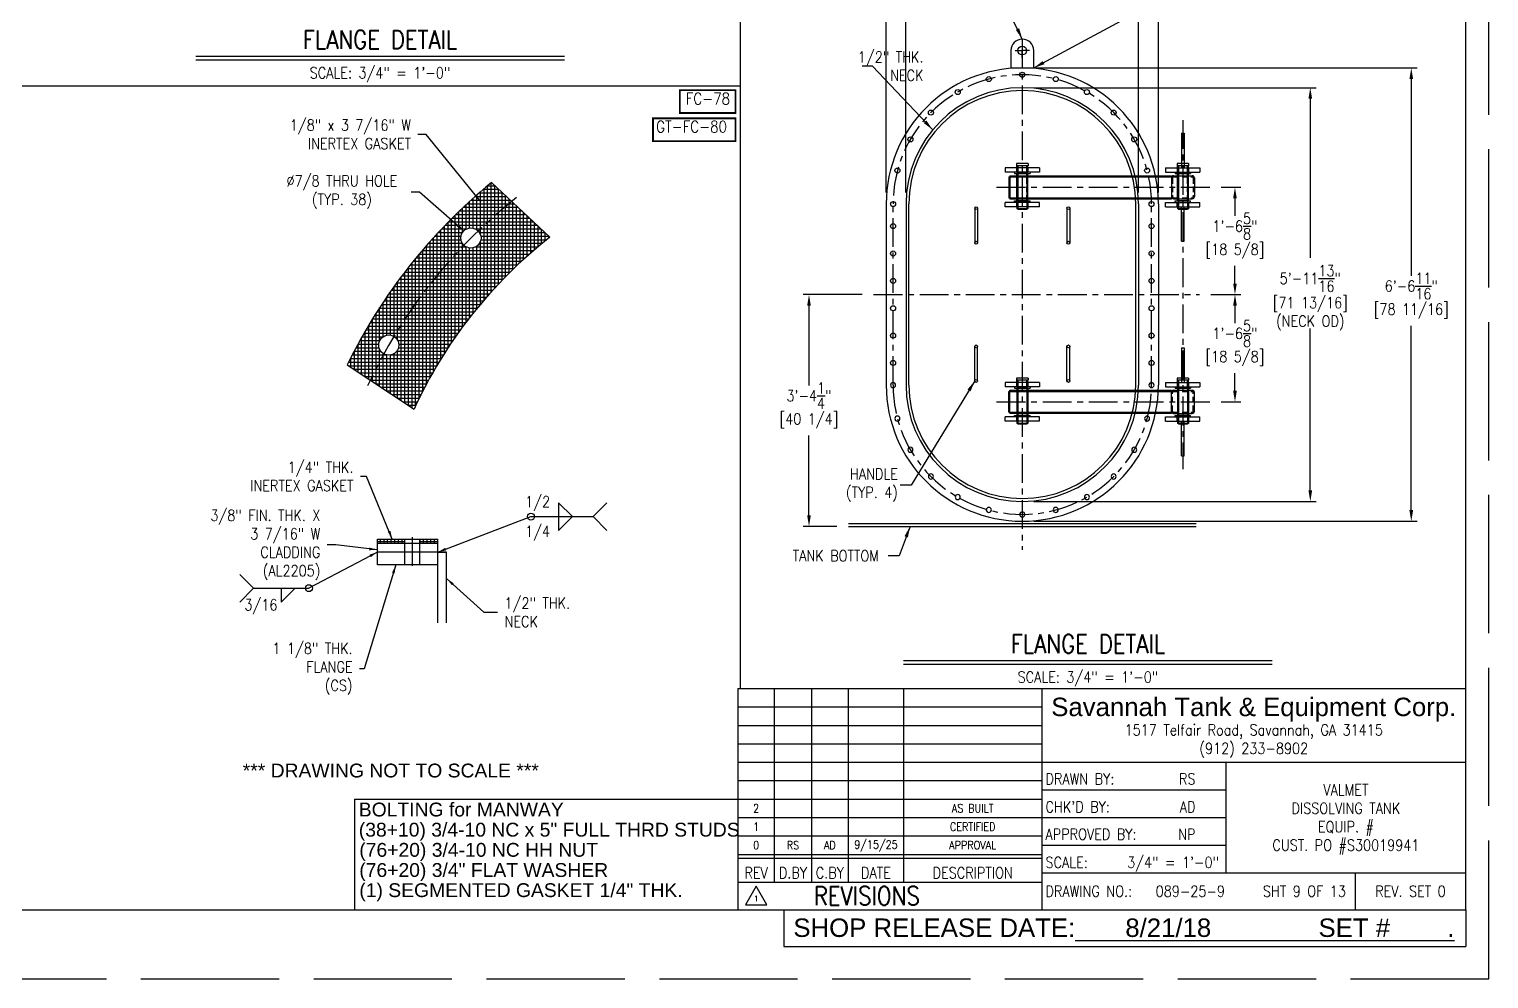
# Model space of a CAD drawing. Extents: x -219 to 647, y 12 to 426.
# Drawn here: x 118.6 to 372, y 12 to 176.8 of the extents above; entities that cross this region are included whole.
import ezdxf
from ezdxf.enums import TextEntityAlignment as Align

# ---------------------------------------------------------------- set-up
doc = ezdxf.new("R2010")
doc.units = 0
doc.header["$LTSCALE"] = 4
doc.header["$MEASUREMENT"] = 0
doc.header["$PDMODE"] = 33
doc.header["$PDSIZE"] = -0.5
for name, pattern in [('AM_ISO02W050', [7.5, 6, -1.5]), ('CENTER', [2, 1.25, -0.25, 0.25, -0.25]), ('HIDDEN', [0.375, 0.25, -0.125])]:
    doc.linetypes.add(name, pattern=pattern)
doc.layers.get('0').update_dxf_attribs({"linetype": 'CONTINUOUS'})
doc.layers.get('Defpoints').update_dxf_attribs({"linetype": 'CONTINUOUS'})
for name, color, linetype in [('11-2 PIPE', 7, 'CONTINUOUS'), ('ARM', 3, 'CONTINUOUS'), ('CENTER', 6, 'CENTER'), ('COVER', 3, 'CONTINUOUS'), ('DIM', 1, 'CONTINUOUS'), ('EQUIP', 7, 'CONTINUOUS'), ('EXTERNALS', 3, 'CONTINUOUS'), ('FLANGE', 2, 'CONTINUOUS'), ('FLG', 2, 'CONTINUOUS'), ('GASKET', 140, 'CONTINUOUS'), ('HANDLE', 2, 'CONTINUOUS'), ('NECK', 242, 'CONTINUOUS'), ('PIN', 6, 'CONTINUOUS'), ('PIVOT', 30, 'CONTINUOUS'), ('SHELL', 40, 'CONTINUOUS'), ('SHOP TAG', 11, 'CONTINUOUS'), ('TEXT', 4, 'CONTINUOUS'), ('WASHER', 7, 'CONTINUOUS')]:
    doc.layers.add(name, color=color, linetype=linetype)
doc.styles.add('ROMANS', font='ROMANS.shx', dxfattribs={"width": 0.85, "height": 1.92})
doc.styles.get("Standard").update_dxf_attribs({"font": 'sanss___.ttf'})
doc.dimstyles.get("Standard").update_dxf_attribs({"dimtxt": 0.18, "dimasz": 0.18, "dimexe": 0.18, "dimexo": 0.0625, "dimgap": 0.09, "dimtad": 0, "dimtih": 1, "dimtoh": 1, "dimdec": 4, "dimzin": 0, "dimdsep": 46, "dimtxsty": 'Standard', "dimcen": 0.09, "dimadec": 0, "dimazin": 0, "dimtfac": 1, "dimtdec": 4, "dimtofl": 0, "dimtmove": 0, "dimatfit": 3, "dimfxl": 1, "dimtolj": 1, "dimtzin": 0, "dimarcsym": 0})

# ---------------------------------------------------------------- blocks, each defined once
blk = doc.blocks.new('*D95')
at = {"layer": 'Defpoints', "color": 0, "transparency": 16777216}
for p in [(194.05, 141.87), (196.02, 140.14)]:
    blk.add_point(p, dxfattribs=at)
at = {"layer": 'DIM', "color": 0, "lineweight": -2, "transparency": 16777216}
for p, q in [((184.94, 148.59), (186.38, 148.59)), ((186.38, 148.59), (192.97, 142.82))]:
    blk.add_line(p, q, dxfattribs=at)
at = {"layer": 'DIM', "color": 0, "transparency": 16777216}
blk.add_solid([(193.12, 143), (192.81, 142.64), (194.05, 141.87)], dxfattribs=at)
at = {"layer": 'DIM', "color": 0, "transparency": 16777216, "insert": (172.9, 148.59), "char_height": 1.92, "attachment_point": 5, "style": 'ROMANS'}
blk.add_mtext('\\A1;%%C7/8 THRU HOLE\\P(TYP. 38)', dxfattribs=at)
blk = doc.blocks.new('A$C1E35746A')
at = {"layer": 'PIN'}
for p, q in [((0, 16), (4, 16)), ((0, 16), (0, 15.25)), ((0, 15.25), (4, 15.25)), ((0.44, 15.25), (0.44, 0)), ((3.56, 15.25), (3.56, 0)), ((4, 16), (4, 15.25)), ((0.44, 0), (3.56, 0))]:
    blk.add_line(p, q, dxfattribs=at)
blk = doc.blocks.new('*U156')
at = {"layer": 'COVER'}
blk.add_circle((0, 0), 0.438, dxfattribs=at)
blk = doc.blocks.new('*U157')
at = {"layer": 'COVER', "color": 0, "linetype": 'ByBlock', "lineweight": -2, "transparency": 16777216}
for p, rotation in [((-407.45, 370.67), 285.0000000000001), ((-401.64, 371.43), 270.0000000000001), ((-395.84, 370.67), 255.0000000000001), ((-412.86, 368.42), 300.0000000000001), ((-390.42, 368.42), 240.0000000000001), ((-417.51, 364.86), 314.9999999999999), ((-385.78, 364.86), 225.0000000000001), ((-421.07, 360.21), 329.9999999999999), ((-382.21, 360.21), 210.0000000000001), ((-423.32, 354.8), 344.9999999999999), ((-379.97, 354.8), 195.0000000000003), ((-379.21, 348.99), 180)]:
    blk.add_blockref('*U156', p, dxfattribs=dict(at, rotation=rotation))
blk.add_blockref('*U156', (-424.08, 348.99), dxfattribs=at)
blk = doc.blocks.new('*U158')
at = {"layer": 'COVER'}
blk.add_circle((0, 0), 0.438, dxfattribs=at)
blk = doc.blocks.new('*U159')
at = {"layer": 'COVER', "color": 0, "linetype": 'ByBlock', "lineweight": -2, "transparency": 16777216}
for p, rotation in [((-407.45, 370.67), 285.0000000000001), ((-401.64, 371.43), 270.0000000000001), ((-395.84, 370.67), 255.0000000000001), ((-412.86, 368.42), 300.0000000000001), ((-390.42, 368.42), 240.0000000000001), ((-417.51, 364.86), 314.9999999999999), ((-385.78, 364.86), 225.0000000000001), ((-421.07, 360.21), 329.9999999999999), ((-382.21, 360.21), 210.0000000000001), ((-423.32, 354.8), 344.9999999999999), ((-379.97, 354.8), 195.0000000000003), ((-379.21, 348.99), 180)]:
    blk.add_blockref('*U158', p, dxfattribs=dict(at, rotation=rotation))
blk.add_blockref('*U158', (-424.08, 348.99), dxfattribs=at)
blk = doc.blocks.new('*D160')
at = {"layer": 'Defpoints', "color": 0, "transparency": 16777216}
for p in [(314.64, 202.26), (267.39, 146.5), (314.64, 146.5)]:
    blk.add_point(p, dxfattribs=at)
at = {"layer": 'DIM', "color": 0, "lineweight": -2, "transparency": 16777216}
for p, q in [((267.39, 148.5), (267.39, 203.26)), ((314.64, 148.5), (314.64, 203.26)), ((269.31, 202.26), (285.38, 202.26)), ((312.72, 202.26), (297.06, 202.26))]:
    blk.add_line(p, q, dxfattribs=at)
at = {"layer": 'DIM', "color": 0, "transparency": 16777216}
for points in [[(269.31, 202.58), (269.31, 201.94), (267.39, 202.26)], [(312.72, 202.58), (312.72, 201.94), (314.64, 202.26)]]:
    blk.add_solid(points, dxfattribs=at)
at = {"layer": 'DIM', "color": 0, "transparency": 16777216, "char_height": 1.92, "attachment_point": 5, "style": 'ROMANS'}
for s, insert in [('\\A1;3\'-11{\\H1x;\\S1/4;}"', (291.22, 204.82)), ('\\A1;[47 1/4]', (291.22, 200.48))]:
    blk.add_mtext(s, dxfattribs=dict(at, insert=insert))
blk = doc.blocks.new('*D161')
at = {"layer": 'Defpoints', "color": 0, "transparency": 16777216}
for p in [(291.01, 170.13), (291.01, 91.44), (358.54, 91.44)]:
    blk.add_point(p, dxfattribs=at)
at = {"layer": 'DIM', "color": 0, "lineweight": -2, "transparency": 16777216}
for p, q in [((293.01, 170.13), (359.54, 170.13)), ((358.54, 168.21), (358.54, 134.04)), ((358.54, 93.36), (358.54, 125.36)), ((293.01, 91.44), (359.54, 91.44))]:
    blk.add_line(p, q, dxfattribs=at)
at = {"layer": 'DIM', "color": 0, "transparency": 16777216}
for points in [[(358.22, 168.21), (358.86, 168.21), (358.54, 170.13)], [(358.22, 93.36), (358.86, 93.36), (358.54, 91.44)]]:
    blk.add_solid(points, dxfattribs=at)
at = {"layer": 'DIM', "color": 0, "transparency": 16777216, "char_height": 1.92, "attachment_point": 5, "style": 'ROMANS'}
for s, insert in [('\\A1;6\'-6{\\H1x;\\S11/16;}"', (358.54, 132.26)), ('\\A1;[78 11/16]', (358.54, 127.92))]:
    blk.add_mtext(s, dxfattribs=dict(at, insert=insert))
blk = doc.blocks.new('*D162')
at = {"layer": 'Defpoints', "color": 0, "transparency": 16777216}
for p in [(323.56, 149.4), (327.93, 149.4), (321.77, 130.78)]:
    blk.add_point(p, dxfattribs=at)
at = {"layer": 'DIM', "color": 0, "lineweight": -2, "transparency": 16777216}
for p, q in [((325.56, 149.4), (328.93, 149.4)), ((327.93, 147.48), (327.93, 144.44)), ((327.93, 132.7), (327.93, 135.75)), ((323.77, 130.78), (328.93, 130.78))]:
    blk.add_line(p, q, dxfattribs=at)
at = {"layer": 'DIM', "color": 0, "transparency": 16777216}
for points in [[(327.61, 147.48), (328.25, 147.48), (327.93, 149.4)], [(327.61, 132.7), (328.25, 132.7), (327.93, 130.78)]]:
    blk.add_solid(points, dxfattribs=at)
at = {"layer": 'DIM', "color": 0, "transparency": 16777216, "char_height": 1.92, "attachment_point": 5, "style": 'ROMANS'}
for s, insert in [('\\A1;1\'-6{\\H1x;\\S5/8;}"', (327.93, 142.65)), ('\\A1;[18 5/8]', (327.93, 138.31))]:
    blk.add_mtext(s, dxfattribs=dict(at, insert=insert))
blk = doc.blocks.new('*D163')
at = {"layer": 'Defpoints', "color": 0, "transparency": 16777216}
for p in [(321.77, 130.78), (323.56, 112.16), (327.93, 112.16)]:
    blk.add_point(p, dxfattribs=at)
at = {"layer": 'DIM', "color": 0, "lineweight": -2, "transparency": 16777216}
for p, q in [((323.77, 130.78), (328.93, 130.78)), ((327.93, 128.86), (327.93, 125.81)), ((327.93, 114.08), (327.93, 117.13)), ((325.56, 112.16), (328.93, 112.16))]:
    blk.add_line(p, q, dxfattribs=at)
at = {"layer": 'DIM', "color": 0, "transparency": 16777216}
for points in [[(327.61, 128.86), (328.25, 128.86), (327.93, 130.78)], [(327.61, 114.08), (328.25, 114.08), (327.93, 112.16)]]:
    blk.add_solid(points, dxfattribs=at)
at = {"layer": 'DIM', "color": 0, "transparency": 16777216, "char_height": 1.92, "attachment_point": 5, "style": 'ROMANS'}
for s, insert in [('\\A1;1\'-6{\\H1x;\\S5/8;}"', (327.93, 124.03)), ('\\A1;[18 5/8]', (327.93, 119.69))]:
    blk.add_mtext(s, dxfattribs=dict(at, insert=insert))
blk = doc.blocks.new('*D166')
at = {"layer": 'Defpoints', "color": 0, "transparency": 16777216}
for p in [(311.2, 192.28), (270.82, 146.5), (311.2, 146.5)]:
    blk.add_point(p, dxfattribs=at)
at = {"layer": 'DIM', "color": 0, "lineweight": -2, "transparency": 16777216}
for p, q in [((270.82, 148.5), (270.82, 193.28)), ((311.2, 148.5), (311.2, 193.28)), ((272.74, 192.28), (284.01, 192.28)), ((309.28, 192.28), (297.63, 192.28))]:
    blk.add_line(p, q, dxfattribs=at)
at = {"layer": 'DIM', "color": 0, "transparency": 16777216}
for points in [[(272.74, 192.6), (272.74, 191.96), (270.82, 192.28)], [(309.28, 192.6), (309.28, 191.96), (311.2, 192.28)]]:
    blk.add_solid(points, dxfattribs=at)
at = {"layer": 'DIM', "color": 0, "transparency": 16777216, "char_height": 1.92, "attachment_point": 5, "style": 'ROMANS'}
for s, insert in [('\\A1;3\'-4{\\H1x;\\S3/8;}"', (290.82, 194.84)), ('\\A1;[40 3/8]\\P(NECK OD)', (290.82, 188.72))]:
    blk.add_mtext(s, dxfattribs=dict(at, insert=insert))
blk = doc.blocks.new('*D167')
at = {"layer": 'Defpoints', "color": 0, "transparency": 16777216}
for p in [(291.01, 166.69), (291.01, 94.88), (341.01, 94.88)]:
    blk.add_point(p, dxfattribs=at)
at = {"layer": 'DIM', "color": 0, "lineweight": -2, "transparency": 16777216}
for p, q in [((293.01, 166.69), (342.01, 166.69)), ((341.01, 164.77), (341.01, 137.14)), ((341.01, 96.8), (341.01, 124.89)), ((293.01, 94.88), (342.01, 94.88))]:
    blk.add_line(p, q, dxfattribs=at)
at = {"layer": 'DIM', "color": 0, "transparency": 16777216}
for points in [[(340.69, 164.77), (341.33, 164.77), (341.01, 166.69)], [(340.69, 96.8), (341.33, 96.8), (341.01, 94.88)]]:
    blk.add_solid(points, dxfattribs=at)
at = {"layer": 'DIM', "color": 0, "transparency": 16777216, "char_height": 1.92, "attachment_point": 5, "style": 'ROMANS'}
for s, insert in [('\\A1;5\'-11{\\H1x;\\S13/16;}"', (341.01, 133.57)), ('\\A1;[71 13/16]\\P(NECK OD)', (341.01, 127.45))]:
    blk.add_mtext(s, dxfattribs=dict(at, insert=insert))
blk = doc.blocks.new('*D168')
at = {"layer": 'Defpoints', "color": 0, "transparency": 16777216}
for p in [(253.98, 130.78), (265.2, 130.78), (260.84, 90.53)]:
    blk.add_point(p, dxfattribs=at)
at = {"layer": 'DIM', "color": 0, "lineweight": -2, "transparency": 16777216}
for p, q in [((263.2, 130.78), (252.98, 130.78)), ((253.98, 128.86), (253.98, 115)), ((253.98, 92.45), (253.98, 106.31)), ((258.84, 90.53), (252.98, 90.53))]:
    blk.add_line(p, q, dxfattribs=at)
at = {"layer": 'DIM', "color": 0, "transparency": 16777216}
for points in [[(253.66, 128.86), (254.3, 128.86), (253.98, 130.78)], [(253.66, 92.45), (254.3, 92.45), (253.98, 90.53)]]:
    blk.add_solid(points, dxfattribs=at)
at = {"layer": 'DIM', "color": 0, "transparency": 16777216, "char_height": 1.92, "attachment_point": 5, "style": 'ROMANS'}
for s, insert in [('\\A1;3\'-4{\\H1x;\\S1/4;}"', (253.98, 113.22)), ('\\A1;[40 1/4]', (253.98, 108.87))]:
    blk.add_mtext(s, dxfattribs=dict(at, insert=insert))

msp = doc.modelspace()

# ---------------------------------------------------------------- hatches: boundary and pattern name
at = {"layer": 'GASKET'}
h = msp.add_hatch(dxfattribs=at)
h.set_pattern_fill('ANSI37', color=256, scale=5, angle=45, style=0)
h.set_pattern_definition([(90, (52.56104, 21.55136), (-0.625, 0), []), (180, (52.56104, 21.55136), (-6e-17, -0.625), [])])
h.paths.add_polyline_path([(208.97935, 140.72088), (202.34467, 146.94309, 0.021558319), (196.54307, 141.826, -0.19624734), (197.043, 140.60132, -0.664474948), (194.06833, 139.35125, 0.055758114), (181.92042, 123.51979, -0.265202025), (182.77992, 122.0133, -0.573935455), (180.17051, 120.48886, 0.01427087), (177.82538, 115.93504), (185.40968, 110.91375, -0.119321855)])
h.paths.add_polyline_path([(194.06833, 139.35125, -0.201580115), (193.543, 140.60132, -0.671895044), (196.54307, 141.826, -0.021558319), (202.34467, 146.94309), (198.84848, 150.22193, 0.107957255), (173.82878, 118.58104), (177.82538, 115.93504, -0.01427087), (180.17051, 120.48886, -0.270700138), (179.27992, 122.0133, -0.580775212), (181.92042, 123.51979, -0.055758114)])
h = msp.add_hatch(dxfattribs=at)
h.set_pattern_fill('ANSI37', color=256, scale=5, angle=45, style=0)
h.set_pattern_definition([(90, (41.45014, 35.4063), (-0.625, 1e-16), []), (180, (41.45014, 35.4063), (-1e-16, -0.625), [])])
h.paths.add_polyline_path([(179.07296, 88.33517), (179.07296, 87.58517), (183.76046, 87.58517), (183.76046, 88.33517)])
h.paths.add_polyline_path([(186.38546, 88.33517), (186.38546, 87.58517), (189.57296, 87.58517), (189.57296, 88.33517)])

# ---------------------------------------------------------------- linework, layer by layer
for p, q in [((242.00581, 296), (242.00581, 62.4)), ((367.99419, 24), (367.99419, 296)), ((367.99419, 24), (367.99419, 296)), ((117.00581, 167.03135), (242.00581, 167.03135)), ((241.60581, 62.4), (367.99419, 62.4)), ((241.60581, 62.4), (241.60581, 24)), ((248.00581, 28.8), (248.00581, 62.4)), ((254.40581, 62.4), (254.40581, 28.8)), ((260.80581, 62.4), (260.80581, 28.8)), ((270.40581, 62.4), (270.40581, 28.8)), ((294.39419, 62.4), (294.39419, 24)), ((241.60581, 59.2), (294.39419, 59.2)), ((241.60581, 56), (294.39419, 56)), ((241.60581, 52.8), (294.39419, 52.8)), ((241.60581, 49.6), (367.99419, 49.6)), ((326.39419, 30.4), (326.39419, 49.6)), ((241.60581, 46.4), (294.39419, 46.4)), ((175.0888, 43.2), (175.0888, 24)), ((175.0888, 43.2), (294.39419, 43.2)), ((241.60581, 43.2), (294.39419, 43.2)), ((294.39419, 44.8), (326.39419, 44.8)), ((241.60581, 40), (326.39419, 40)), ((241.60581, 36.8), (294.39419, 36.8)), ((241.60581, 33.6), (294.39419, 33.6)), ((241.60581, 32.96), (294.39419, 32.96)), ((294.39419, 35.2), (326.39419, 35.2)), ((241.60581, 28.8), (294.39419, 28.8)), ((294.39419, 30.4), (367.99419, 30.4)), ((348.79419, 30.4), (348.79419, 24)), ((-7.99419, 24), (367.99419, 24)), ((-7.99419, 24), (367.99419, 24))]:
    msp.add_line(p, q)
at = {"layer": '11-2 PIPE'}
for p, q in [((291.96133, 153.15314), (290.06133, 153.15314)), ((290.06133, 152.02814), (290.06133, 153.15314)), ((291.96133, 152.02814), (291.96133, 153.15314)), ((319.83633, 153.15314), (317.93633, 153.15314)), ((317.93633, 152.02814), (317.93633, 153.15314)), ((319.83633, 152.02814), (319.83633, 153.15314)), ((290.06133, 147.02814), (290.06133, 151.77814)), ((291.96133, 151.77814), (290.06133, 151.77814)), ((291.96133, 147.02814), (291.96133, 151.77814)), ((317.93633, 147.02814), (317.93633, 151.77814)), ((319.83633, 151.77814), (317.93633, 151.77814)), ((319.83633, 147.02814), (319.83633, 151.77814)), ((291.96133, 147.02814), (290.06133, 147.02814)), ((319.83633, 147.02814), (317.93633, 147.02814)), ((290.06133, 146.77814), (290.06133, 145.65314)), ((291.96133, 145.65314), (290.06133, 145.65314)), ((291.96133, 146.77814), (291.96133, 145.65314)), ((317.93633, 146.77814), (317.93633, 145.65314)), ((319.83633, 145.65314), (317.93633, 145.65314)), ((319.83633, 146.77814), (319.83633, 145.65314)), ((290.06133, 114.78602), (290.06133, 115.91102)), ((291.96133, 115.91102), (290.06133, 115.91102)), ((291.96133, 114.53602), (290.06133, 114.53602)), ((290.06133, 114.53602), (290.06133, 109.78602)), ((291.96133, 114.78602), (291.96133, 115.91102)), ((291.96133, 114.53602), (291.96133, 109.78602)), ((317.93633, 114.78602), (317.93633, 115.91102)), ((319.83633, 115.91102), (317.93633, 115.91102)), ((319.83633, 114.53602), (317.93633, 114.53602)), ((317.93633, 114.53602), (317.93633, 109.78602)), ((319.83633, 114.78602), (319.83633, 115.91102)), ((319.83633, 114.53602), (319.83633, 109.78602)), ((291.96133, 109.78602), (290.06133, 109.78602)), ((290.06133, 109.53602), (290.06133, 108.41102)), ((291.96133, 109.53602), (291.96133, 108.41102)), ((319.83633, 109.78602), (317.93633, 109.78602)), ((317.93633, 109.53602), (317.93633, 108.41102)), ((319.83633, 109.53602), (319.83633, 108.41102)), ((291.96133, 108.41102), (290.06133, 108.41102)), ((319.83633, 108.41102), (317.93633, 108.41102))]:
    msp.add_line(p, q, dxfattribs=at)
at = {"layer": '11-2 PIPE', "linetype": 'HIDDEN'}
for p, q in [((290.20633, 152.02814), (290.20633, 153.15314)), ((291.81633, 152.02814), (291.81633, 153.15314)), ((318.08133, 152.02814), (318.08133, 153.15314)), ((319.69133, 152.02814), (319.69133, 153.15314)), ((290.20633, 147.02814), (290.20633, 151.77814)), ((291.81633, 147.02814), (291.81633, 151.77814)), ((318.08133, 147.02814), (318.08133, 151.77814)), ((319.69133, 147.02814), (319.69133, 151.77814)), ((290.20633, 146.77814), (290.20633, 145.65314)), ((291.81633, 146.77814), (291.81633, 145.65314)), ((318.08133, 146.77814), (318.08133, 145.65314)), ((319.69133, 146.77814), (319.69133, 145.65314)), ((290.20633, 114.78602), (290.20633, 115.91102)), ((290.20633, 114.53602), (290.20633, 109.78602)), ((291.81633, 114.78602), (291.81633, 115.91102)), ((291.81633, 114.53602), (291.81633, 109.78602)), ((318.08133, 114.78602), (318.08133, 115.91102)), ((318.08133, 114.53602), (318.08133, 109.78602)), ((319.69133, 114.78602), (319.69133, 115.91102)), ((319.69133, 114.53602), (319.69133, 109.78602)), ((290.20633, 109.53602), (290.20633, 108.41102)), ((291.81633, 109.53602), (291.81633, 108.41102)), ((318.08133, 109.53602), (318.08133, 108.41102)), ((319.69133, 109.53602), (319.69133, 108.41102))]:
    msp.add_line(p, q, dxfattribs=at)
at = {"layer": 'ARM'}
for p, q in [((288.64467, 151.21417), (316.88633, 151.21417)), ((288.64467, 151.21417), (288.64467, 147.59212)), ((288.84152, 151.40019), (316.88633, 151.40019)), ((288.84152, 151.40019), (288.84152, 147.40609)), ((316.88633, 151.40019), (316.88633, 147.40609)), ((316.88633, 151.02814), (316.88633, 147.77814)), ((317.26133, 151.40314), (320.51133, 151.40314)), ((320.88633, 151.02814), (320.88633, 147.77814)), ((288.64467, 147.59212), (316.88633, 147.59212)), ((288.84152, 147.40609), (316.88633, 147.40609)), ((317.26133, 147.40314), (320.51133, 147.40314)), ((288.84152, 110.16397), (288.84152, 114.15807)), ((288.84152, 114.15807), (316.88633, 114.15807)), ((316.88633, 110.16397), (316.88633, 114.15807)), ((317.26133, 114.16102), (320.51133, 114.16102)), ((288.64467, 110.34999), (288.64467, 113.97204)), ((288.64467, 113.97204), (316.88633, 113.97204)), ((316.88633, 110.53602), (316.88633, 113.78602)), ((320.88633, 110.53602), (320.88633, 113.78602)), ((288.64467, 110.34999), (316.88633, 110.34999)), ((288.84152, 110.16397), (316.88633, 110.16397)), ((317.26133, 110.16102), (320.51133, 110.16102))]:
    msp.add_line(p, q, dxfattribs=at)
at = {"layer": 'ARM', "linetype": 'HIDDEN'}
for p, q in [((317.07383, 151.02814), (317.07383, 147.77814)), ((317.26133, 151.21564), (320.51133, 151.21564)), ((320.69883, 151.02814), (320.69883, 147.77814)), ((317.26133, 147.59064), (320.51133, 147.59064)), ((317.07383, 110.53602), (317.07383, 113.78602)), ((317.26133, 113.97352), (320.51133, 113.97352)), ((320.69883, 110.53602), (320.69883, 113.78602)), ((317.26133, 110.34852), (320.51133, 110.34852))]:
    msp.add_line(p, q, dxfattribs=at)
at = {"layer": 'ARM'}
for centre, start, end in [((317.26133, 151.02814), 90, 180), ((320.51133, 151.02814), 0, 90), ((317.26133, 147.77814), 180, 270), ((320.51133, 147.77814), 270, 0), ((317.26133, 113.78602), 90, 180), ((320.51133, 113.78602), 0, 90), ((317.26133, 110.53602), 180, 270), ((320.51133, 110.53602), 270, 0)]:
    msp.add_arc(centre, 0.375, start, end, dxfattribs=at)
at = {"layer": 'ARM', "linetype": 'HIDDEN'}
for centre, start, end in [((317.26133, 151.02814), 90, 180), ((320.51133, 151.02814), 0, 90), ((317.26133, 147.77814), 180, 270), ((320.51133, 147.77814), 270, 0), ((317.26133, 113.78602), 90, 180), ((320.51133, 113.78602), 0, 90), ((317.26133, 110.53602), 180, 270), ((320.51133, 110.53602), 270, 0)]:
    msp.add_arc(centre, 0.1875, start, end, dxfattribs=at)
at = {"layer": 'CENTER'}
for p, q in [((291.01133, 175.08564), (291.01133, 86.47852)), ((289.78123, 173.12583), (291.01133, 173.12583)), ((291.01133, 174.35592), (291.01133, 173.12583)), ((292.24142, 173.12583), (291.01133, 173.12583)), ((291.01133, 171.89574), (291.01133, 173.12583)), ((318.88633, 161.07357), (318.88633, 100.49059)), ((286.55265, 149.40314), (323.55636, 149.40314)), ((268.57383, 115.06333), (268.57383, 146.93833)), ((313.44883, 115.06333), (313.44883, 146.93833)), ((265.19691, 130.78208), (321.77278, 130.78208)), ((286.55265, 112.16102), (323.55636, 112.16102)), ((185.07296, 88.66915), (185.07296, 83.38277))]:
    msp.add_line(p, q, dxfattribs=at)
for centre, radius, start, end in [((291.01133, 146.50083), 22.4375, 0, 180), ((258.75647, 77.13786), 89.75, 128.2361915, 155.0941915), ((291.01133, 115.06333), 22.4375, 180, 0)]:
    msp.add_arc(centre, radius, start, end, dxfattribs=at)
at = {"layer": 'COVER'}
for p, q in [((267.38633, 146.50083), (267.38633, 115.06333)), ((314.63633, 146.50083), (314.63633, 115.06333))]:
    msp.add_line(p, q, dxfattribs=at)
for centre, radius in [((195.293, 140.60132), 1.75), ((268.57383, 142.65708), 0.4375), ((313.44883, 142.65708), 0.4375), ((268.57383, 137.90708), 0.4375), ((313.44883, 137.90708), 0.4375), ((268.57383, 133.15708), 0.4375), ((313.44883, 133.15708), 0.4375), ((268.57383, 128.40708), 0.4375), ((313.44883, 128.40708), 0.4375), ((181.02992, 122.0133), 1.75), ((268.57383, 123.65708), 0.4375), ((313.44883, 123.65708), 0.4375), ((268.57383, 118.90708), 0.4375), ((313.44883, 118.90708), 0.4375)]:
    msp.add_circle(centre, radius, dxfattribs=at)
for centre, radius, start, end in [((291.01133, 146.50083), 23.625, 0, 180), ((258.75647, 77.13786), 94.5, 129.3419283, 153.9884546), ((258.75647, 77.13786), 80.75, 128.0562573, 155.2741256), ((291.01133, 115.06333), 23.625, 180, 0)]:
    msp.add_arc(centre, radius, start, end, dxfattribs=at)
at = {"layer": 'Defpoints', "linetype": 'AM_ISO02W050'}
for p, q in [((372, 12), (372, 300)), ((372, 12), (372, 300)), ((-12, 12), (372, 12)), ((-12, 12), (372, 12))]:
    msp.add_line(p, q, dxfattribs=at)
at = {"layer": 'Defpoints'}
for p, q in [((198.84848, 150.22193), (208.97935, 140.72088)), ((173.82878, 118.58104), (185.40968, 110.91375))]:
    msp.add_line(p, q, dxfattribs=at)
at = {"layer": 'DIM'}
for p, q in [((147.50581, 172.15135), (211.50581, 172.15135)), ((147.50581, 171.51135), (211.50581, 171.51135)), ((210.50398, 94.6306), (210.50398, 89.8306)), ((210.50398, 94.6306), (212.90398, 92.2306)), ((216.50524, 92.2306), (218.90524, 94.6306)), ((205.70398, 92.2306), (216.50524, 92.2306)), ((210.50398, 89.8306), (212.90398, 92.2306)), ((216.50524, 92.2306), (218.90524, 89.8306)), ((157.56419, 79.80922), (155.16419, 82.20922)), ((157.56419, 79.80922), (155.16419, 77.40922)), ((157.56419, 79.80922), (167.16419, 79.80922)), ((162.36419, 77.40922), (164.76419, 79.80922)), ((162.36419, 79.80922), (162.36419, 77.40922)), ((270.40581, 67.26356), (334.40581, 67.26356)), ((270.40581, 66.62356), (334.40581, 66.62356))]:
    msp.add_line(p, q, dxfattribs=at)
for centre in [(205.70398, 92.2306), (167.16419, 79.80922)]:
    msp.add_circle(centre, 0.6, dxfattribs=at)
at = {"layer": 'EQUIP'}
for p, q in [((179.07296, 86.08517), (179.07296, 87.58517)), ((189.57296, 87.58517), (179.07296, 87.58517)), ((189.57296, 86.08517), (189.57296, 87.58517))]:
    msp.add_line(p, q, dxfattribs=at)
at = {"layer": 'EXTERNALS'}
for p, q in [((289.01133, 173.12583), (289.01133, 170.12583)), ((293.01133, 170.12583), (293.01133, 173.12583)), ((289.01133, 170.12583), (293.01133, 170.12583)), ((318.63633, 158.77814), (318.63633, 152.77814)), ((318.63633, 158.77814), (319.13633, 158.77814)), ((319.13633, 158.77814), (319.13633, 152.77814)), ((318.63633, 140.02814), (318.63633, 146.02814)), ((319.13633, 140.02814), (319.13633, 146.02814)), ((318.63633, 140.02814), (319.13633, 140.02814)), ((318.63633, 121.53602), (318.63633, 115.53602)), ((318.63633, 121.53602), (319.13633, 121.53602)), ((319.13633, 121.53602), (319.13633, 115.53602)), ((318.63633, 102.78602), (318.63633, 108.78602)), ((319.13633, 102.78602), (319.13633, 108.78602)), ((318.63633, 102.78602), (319.13633, 102.78602))]:
    msp.add_line(p, q, dxfattribs=at)
msp.add_circle((291.01133, 173.12583), 0.75, dxfattribs=at)
msp.add_arc((291.01133, 173.12583), 2, 0, 180, dxfattribs=at)
at = {"layer": 'FLANGE'}
for p, q in [((183.76046, 88.33517), (183.76046, 83.83517)), ((186.38546, 88.33517), (186.38546, 83.83517))]:
    msp.add_line(p, q, dxfattribs=at)
at = {"layer": 'FLG'}
for p, q in [((189.57296, 86.08517), (179.07296, 86.08517)), ((179.07296, 83.83517), (179.07296, 86.08517)), ((189.57296, 83.83517), (179.07296, 83.83517)), ((189.57296, 83.83517), (189.57296, 86.08517))]:
    msp.add_line(p, q, dxfattribs=at)
at = {"layer": 'GASKET'}
for p, q in [((179.07296, 87.58517), (179.07296, 88.33517)), ((179.07296, 88.33517), (189.57296, 88.33517)), ((189.57296, 87.58517), (189.57296, 88.33517))]:
    msp.add_line(p, q, dxfattribs=at)
at = {"layer": 'HANDLE'}
for p, q in [((282.76133, 145.78208), (282.76133, 139.78208)), ((283.26133, 145.78208), (283.26133, 139.78208)), ((298.76133, 145.78208), (298.76133, 139.78208)), ((299.26133, 145.78208), (299.26133, 139.78208)), ((282.76133, 115.78208), (282.76133, 121.78208)), ((283.26133, 115.78208), (283.26133, 121.78208)), ((298.76133, 115.78208), (298.76133, 121.78208)), ((299.26133, 115.78208), (299.26133, 121.78208))]:
    msp.add_line(p, q, dxfattribs=at)
for centre in [(283.01133, 145.78208), (299.01133, 145.78208), (283.01133, 139.78208), (299.01133, 139.78208), (283.01133, 121.78208), (299.01133, 121.78208), (283.01133, 115.78208), (299.01133, 115.78208)]:
    msp.add_circle(centre, 0.25, dxfattribs=at)
at = {"layer": 'NECK'}
for p, q in [((270.82383, 146.50083), (270.82383, 115.06333)), ((271.32383, 115.06333), (271.32383, 146.50083)), ((310.69883, 115.06333), (310.69883, 146.50083)), ((311.19883, 146.50083), (311.19883, 115.06333)), ((189.57296, 73.77142), (189.57296, 86.08517)), ((191.07296, 86.08517), (189.57296, 86.08517)), ((189.57296, 86.08517), (191.07296, 86.08517)), ((191.07296, 73.77142), (191.07296, 86.08517))]:
    msp.add_line(p, q, dxfattribs=at)
for centre, radius, start, end in [((291.01133, 146.50083), 20.1875, 0, 180), ((291.01133, 146.50083), 19.6875, 0, 180), ((291.01133, 115.06333), 20.1875, 180, 0), ((291.01133, 115.06333), 19.6875, 180, 0)]:
    msp.add_arc(centre, radius, start, end, dxfattribs=at)
at = {"layer": 'PIVOT'}
for p, q in [((294.01133, 152.77814), (288.01133, 152.77814)), ((288.01133, 152.77814), (288.01133, 152.02814)), ((290.04258, 152.77814), (290.04258, 152.02814)), ((291.98008, 152.77814), (291.98008, 152.02814)), ((294.01133, 152.77814), (294.01133, 152.02814)), ((315.88633, 152.77814), (321.85508, 152.77814)), ((315.88633, 152.77814), (315.88633, 152.02814)), ((317.91758, 152.77814), (317.91758, 152.02814)), ((319.85508, 152.77814), (319.85508, 152.02814)), ((321.85508, 152.77814), (321.85508, 152.02814)), ((294.01133, 152.02814), (288.01133, 152.02814)), ((315.88633, 152.02814), (321.85508, 152.02814)), ((294.01133, 146.77814), (288.01133, 146.77814)), ((288.01133, 146.02814), (288.01133, 146.77814)), ((294.01133, 146.02814), (288.01133, 146.02814)), ((290.04258, 146.02814), (290.04258, 146.77814)), ((291.98008, 146.02814), (291.98008, 146.77814)), ((294.01133, 146.02814), (294.01133, 146.77814)), ((315.88633, 146.77814), (321.85508, 146.77814)), ((315.88633, 146.02814), (315.88633, 146.77814)), ((315.88633, 146.02814), (321.85508, 146.02814)), ((317.91758, 146.02814), (317.91758, 146.77814)), ((319.85508, 146.02814), (319.85508, 146.77814)), ((321.85508, 146.02814), (321.85508, 146.77814)), ((288.01133, 115.53602), (288.01133, 114.78602)), ((294.01133, 115.53602), (288.01133, 115.53602)), ((294.01133, 114.78602), (288.01133, 114.78602)), ((290.04258, 115.53602), (290.04258, 114.78602)), ((291.98008, 115.53602), (291.98008, 114.78602)), ((294.01133, 115.53602), (294.01133, 114.78602)), ((315.88633, 115.53602), (315.88633, 114.78602)), ((315.88633, 115.53602), (321.85508, 115.53602)), ((315.88633, 114.78602), (321.85508, 114.78602)), ((317.91758, 115.53602), (317.91758, 114.78602)), ((319.85508, 115.53602), (319.85508, 114.78602)), ((321.85508, 115.53602), (321.85508, 114.78602)), ((288.01133, 108.78602), (288.01133, 109.53602)), ((294.01133, 109.53602), (288.01133, 109.53602)), ((290.04258, 108.78602), (290.04258, 109.53602)), ((291.98008, 108.78602), (291.98008, 109.53602)), ((294.01133, 108.78602), (294.01133, 109.53602)), ((315.88633, 108.78602), (315.88633, 109.53602)), ((315.88633, 109.53602), (321.85508, 109.53602)), ((317.91758, 108.78602), (317.91758, 109.53602)), ((319.85508, 108.78602), (319.85508, 109.53602)), ((321.85508, 108.78602), (321.85508, 109.53602)), ((294.01133, 108.78602), (288.01133, 108.78602)), ((315.88633, 108.78602), (321.85508, 108.78602))]:
    msp.add_line(p, q, dxfattribs=at)
at = {"layer": 'SHELL'}
for p, q in [((260.83919, 90.53208), (321.18347, 90.53208)), ((260.84333, 91.03208), (321.17933, 91.03208))]:
    msp.add_line(p, q, dxfattribs=at)
at = {"layer": 'SHOP TAG'}
for p, q in [((249.59419, 24), (249.59419, 17.6)), ((367.99419, 24), (367.99419, 17.6)), ((249.59419, 17.6), (367.99419, 17.6))]:
    msp.add_line(p, q, dxfattribs=at)
at = {"layer": 'TEXT'}
for p, q in [((244.80581, 28.06716), (242.95829, 24.86716)), ((246.65333, 24.86716), (244.80581, 28.06716)), ((242.95829, 24.86716), (246.65333, 24.86716))]:
    msp.add_line(p, q, dxfattribs=at)
at = {"layer": 'TEXT', "const_width": 0.3192}
for points in [[(231.5545, 166.25425), (231.5545, 162.29526), (241.21617, 162.29526), (241.21617, 166.25425)], [(226.89555, 161.37887), (226.89555, 157.41987), (241.21617, 157.41987), (241.21617, 161.37887)]]:
    msp.add_lwpolyline(points, close=True, dxfattribs=at)
at = {"layer": 'WASHER'}
for p, q in [((289.66758, 152.02814), (289.66758, 151.77814)), ((289.66758, 151.77814), (292.35508, 151.77814)), ((292.35508, 152.02814), (292.35508, 151.77814)), ((317.54258, 152.02814), (317.54258, 151.77814)), ((317.54258, 151.77814), (320.23008, 151.77814)), ((320.23008, 152.02814), (320.23008, 151.77814)), ((289.66758, 147.02814), (292.35508, 147.02814)), ((289.66758, 146.77814), (289.66758, 147.02814)), ((292.35508, 146.77814), (292.35508, 147.02814)), ((317.54258, 147.02814), (320.23008, 147.02814)), ((317.54258, 146.77814), (317.54258, 147.02814)), ((320.23008, 146.77814), (320.23008, 147.02814)), ((289.66758, 114.78602), (289.66758, 114.53602)), ((289.66758, 114.53602), (292.35508, 114.53602)), ((292.35508, 114.78602), (292.35508, 114.53602)), ((317.54258, 114.78602), (317.54258, 114.53602)), ((317.54258, 114.53602), (320.23008, 114.53602)), ((320.23008, 114.78602), (320.23008, 114.53602)), ((289.66758, 109.53602), (289.66758, 109.78602)), ((289.66758, 109.78602), (292.35508, 109.78602)), ((292.35508, 109.53602), (292.35508, 109.78602)), ((317.54258, 109.53602), (317.54258, 109.78602)), ((317.54258, 109.78602), (320.23008, 109.78602)), ((320.23008, 109.53602), (320.23008, 109.78602))]:
    msp.add_line(p, q, dxfattribs=at)

# ---------------------------------------------------------------- block references
at = {"layer": 'COVER'}
msp.add_blockref('*U157', (692.65423, -202.49159), dxfattribs=at)
at = {"layer": 'COVER', "xscale": -1, "rotation": 180}
msp.add_blockref('*U159', (692.65423, 464.05575), dxfattribs=at)
at = {"layer": 'PIN', "xscale": -0.5, "yscale": 0.5, "zscale": 0.5}
for p in [(292.01133, 145.52814), (319.88633, 145.52814), (292.01133, 108.28602), (319.88633, 108.28602)]:
    msp.add_blockref('A$C1E35746A', p, dxfattribs=at)

# ---------------------------------------------------------------- texts
at = {"layer": 'DIM', "style": 'ROMANS', "width": 0.85}
for s, height, p in [('FLANGE DETAIL', 3.2, (179.50581, 173.43135)), ('SCALE: 3/4" = 1\'-0"', 1.92, (179.50581, 168.31135)), ('FLANGE DETAIL', 3.2, (302.40581, 68.54356)), ('SCALE: 3/4" = 1\'-0"', 1.92, (302.40581, 63.42356))]:
    msp.add_text(s, height=height, dxfattribs=at).set_placement(p, align=Align.CENTER)
for s, p in [('1/2', (204.70128, 93.87285)), ('1/4', (204.70128, 88.72195)), ('3/16', (155.96412, 75.95944))]:
    msp.add_text(s, height=1.92, dxfattribs=at).set_placement(p)
at = {"layer": 'DIM', "char_height": 1.92, "style": 'ROMANS'}
for s, insert, attachment_point in [('\\pxqr;1/2" THK.\\PNECK', (262.4631, 170.43221), 4), ('1/8" x 3 7/16" W\\PINERTEX GASKET', (184.89366, 158.59405), 6), ('1/4" THK.\\PINERTEX GASKET', (174.8928, 99.20878), 6), ('\\A1;3/8" FIN. THK. X\\P3 7/16" W\\PCLADDING\\P(AL2205)', (169.15586, 87.32609), 6), ('TANK BOTTOM', (266.12147, 85.431), 6), ('1/2" THK.\\PNECK', (201.12274, 75.62005), 4), ('1 1/8" THK.\\PFLANGE\\P(CS)', (174.74612, 65.82343), 6)]:
    msp.add_mtext(s, dxfattribs=dict(at, insert=insert, attachment_point=attachment_point))
at = {"layer": 'DIM', "insert": (258.14793, 97.71434), "char_height": 1.92, "width": 11.2738181, "attachment_point": 4, "style": 'ROMANS'}
msp.add_mtext('\\pxqr;HANDLE\\P(TYP. 4)', dxfattribs=at)
at = {"layer": 'SHOP TAG'}
msp.add_text('SHOP RELEASE DATE:%%U       8/21/18               SET #        .', height=3.2, dxfattribs=at).set_placement((308.65192, 20.86966), align=Align.MIDDLE_CENTER)
at = {"layer": 'TEXT'}
msp.add_text('Savannah Tank & Equipment Corp.', height=3.2, dxfattribs=at).set_placement((331.19419, 59.2), align=Align.MIDDLE_CENTER)
at = {"layer": 'TEXT', "style": 'ROMANS', "width": 0.85}
for s, height, p in [('1517 Telfair Road, Savannah, GA 31415', 1.92, (331.19419, 55.2)), ('(912) 233-8902', 1.92, (331.19419, 52)), ('VALMET', 1.92, (347.19419, 44.8)), ('DISSOLVING TANK', 1.92, (347.19419, 41.6)), ('EQUIP. #', 1.92, (347.19419, 38.4)), ('CUST. PO #S30019941', 1.92, (347.19419, 35.2)), ('REVISIONS', 3.2, (264.00581, 26.4)), ('REV. SET 0', 1.92, (358.39419, 27.2)), ('1', 0.96, (244.80581, 25.93383))]:
    msp.add_text(s, height=height, dxfattribs=at).set_placement(p, align=Align.MIDDLE_CENTER)
at = {"layer": 'TEXT'}
for s, p in [('*** DRAWING NOT TO SCALE ***', (155.67433, 48.1546)), ('BOLTING for MANWAY', (175.8253, 41.38564)), ('(38+10) 3/4-10 NC x 5" FULL THRD STUDS', (175.8253, 37.88564)), ('  (76+20) 3/4-10 NC HH NUT', (174.04589, 34.38564)), ('  (76+20) 3/4" FLAT WASHER', (174.04589, 30.88564)), ('  (1) SEGMENTED GASKET 1/4" THK.', (174.04589, 27.38564))]:
    msp.add_text(s, height=2.4, dxfattribs=at).set_placement(p, align=Align.MIDDLE_LEFT)
at = {"layer": 'TEXT', "style": 'ROMANS', "width": 0.85}
for s, p in [('DRAWN BY:', (295.03419, 46.69878)), ("CHK'D BY:", (295.03419, 41.83967)), ('APPROVED BY:', (295.03419, 37.09878)), ('SCALE:', (295.03419, 32.21314)), ('SCALE:', (295.03419, 32.21243)), ('DRAWING NO.:', (295.03419, 27.2)), ('089-25-9', (314.16555, 27.2))]:
    msp.add_text(s, height=1.92, dxfattribs=at).set_placement(p, align=Align.MIDDLE_LEFT)
for s, p in [('RS', (321.08481, 46.69878)), ('AD', (321.08481, 41.83967)), ('NP', (321.08481, 37.09878)), ('3/4" = 1\'-0"', (325.16349, 32.21243)), ('SHT 9 OF 13', (347.19221, 27.2))]:
    msp.add_text(s, height=1.92, dxfattribs=at).set_placement(p, align=Align.MIDDLE_RIGHT)
for s, height, p in [('2', 1.44, (244.80581, 41.6)), ('AS BUILT', 1.44, (282.4, 41.6)), ('1', 1.44, (244.80581, 38.4)), ('CERTIFIED', 1.44, (282.4, 38.4)), ('0', 1.44, (244.80581, 35.2)), ('RS', 1.44, (251.20581, 35.2)), ('AD', 1.44, (257.60581, 35.2)), ('9/15/25', 1.44, (265.60581, 35.2)), ('APPROVAL', 1.44, (282.4, 35.2)), ('REV', 1.92, (244.80581, 30.4)), ('D.BY', 1.92, (251.20581, 30.4)), ('C.BY', 1.92, (257.60581, 30.4)), ('DATE', 1.92, (265.60581, 30.4)), ('DESCRIPTION', 1.92, (282.4, 30.4))]:
    msp.add_text(s, height=height, dxfattribs=at).set_placement(p, align=Align.MIDDLE)
at = {"layer": 'TEXT', "char_height": 2.01096, "width": 38.9565867, "attachment_point": 1, "style": 'ROMANS'}
for s, insert in [('FC-78', (232.58364, 165.80193)), ('GT-FC-80', (227.43638, 160.92654))]:
    msp.add_mtext(s, dxfattribs=dict(at, insert=insert))

# ---------------------------------------------------------------- dimensions: what is measured, and where the dimension line sits
at = {"layer": 'DIM'}
dim = msp.add_linear_dim(base=(314.63633, 202.26163), p1=(267.38633, 146.50083), p2=(314.63633, 146.50083), dimstyle='Standard', override={"dimscale": 16, "dimtxt": 1.92, "dimasz": 0.12, "dimexe": 0.0625, "dimexo": 0.125, "dimgap": 0.02, "dimzin": 3, "dimlunit": 4, "dimpost": '\\X', "dimtxsty": 'ROMANS', "dimcen": 0}, dxfattribs=at)
dim.commit()
dim.dimension.update_dxf_attribs({"geometry": '*D160', "text_midpoint": (291.21906, 202.26163), "dimtype": 160})
dim = msp.add_linear_dim(base=(311.19883, 192.2839), p1=(270.82383, 146.50083), p2=(311.19883, 146.50083), text='<>\\P(NECK OD)', dimstyle='Standard', override={"dimscale": 16, "dimtxt": 1.92, "dimasz": 0.12, "dimexe": 0.0625, "dimexo": 0.125, "dimgap": 0.02, "dimzin": 3, "dimlunit": 4, "dimpost": '\\X', "dimtxsty": 'ROMANS', "dimcen": 0}, dxfattribs=at)
dim.commit()
dim.dimension.update_dxf_attribs({"geometry": '*D166', "text_midpoint": (290.82288, 192.2839), "dimtype": 160})
dim = msp.add_linear_dim(base=(358.54217, 91.43833), p1=(291.01133, 170.12583), p2=(291.01133, 91.43833), angle=90, dimstyle='Standard', override={"dimscale": 16, "dimtxt": 1.92, "dimasz": 0.12, "dimexe": 0.0625, "dimexo": 0.125, "dimgap": 0.02, "dimzin": 3, "dimlunit": 4, "dimpost": '\\X', "dimtxsty": 'ROMANS', "dimcen": 0}, dxfattribs=at)
dim.commit()
dim.dimension.update_dxf_attribs({"geometry": '*D161', "text_midpoint": (358.54217, 129.69856), "dimtype": 160})
dim = msp.add_linear_dim(base=(341.01203, 94.87583), p1=(291.01133, 166.68833), p2=(291.01133, 94.87583), angle=90, text='<>\\P(NECK OD)', dimstyle='Standard', override={"dimscale": 16, "dimtxt": 1.92, "dimasz": 0.12, "dimexe": 0.0625, "dimexo": 0.125, "dimgap": 0.02, "dimzin": 3, "dimlunit": 4, "dimpost": '\\X', "dimtxsty": 'ROMANS', "dimcen": 0}, dxfattribs=at)
dim.commit()
dim.dimension.update_dxf_attribs({"geometry": '*D167', "text_midpoint": (341.01203, 131.0112), "dimtype": 160})
dim = msp.add_diameter_dim_2p(p1=(196.02177, 140.1366), p2=(194.04853, 141.86777), text='%%C7/8 THRU HOLE\\P(TYP. 38)', dimstyle='Standard', override={"dimscale": 12, "dimtxt": 1.44, "dimasz": 0.12, "dimexe": 0.0625, "dimexo": 0.125, "dimgap": 0.1, "dimzin": 3, "dimlunit": 4, "dimpost": '\\X', "dimtxsty": 'ROMANS', "dimcen": 0}, dxfattribs=at)
dim.commit()
dim.dimension.update_dxf_attribs({"geometry": '*D95', "text_midpoint": (172.89992, 148.59459), "dimtype": 163})
for base, p1, p2, picture, middle in [((327.93126, 149.40314), (321.77278, 130.78208), (323.55636, 149.40314), '*D162', (327.93126, 140.09261)), ((253.97985, 130.78208), (260.83919, 90.53208), (265.19691, 130.78208), '*D168', (253.97985, 110.65708)), ((327.93126, 112.16102), (321.77278, 130.78208), (323.55636, 112.16102), '*D163', (327.93126, 121.47155))]:
    dim = msp.add_linear_dim(base=base, p1=p1, p2=p2, angle=90, dimstyle='Standard', override={"dimscale": 16, "dimtxt": 1.92, "dimasz": 0.12, "dimexe": 0.0625, "dimexo": 0.125, "dimgap": 0.02, "dimzin": 3, "dimlunit": 4, "dimpost": '\\X', "dimtxsty": 'ROMANS', "dimcen": 0}, dxfattribs=at)
    dim.commit()
    dim.dimension.update_dxf_attribs({"geometry": picture, "text_midpoint": middle})

# ---------------------------------------------------------------- leaders
for points, override in [([(293.01133, 170.12583), (319.41956, 184.39344)], {"dimscale": 16, "dimtxt": 1.92, "dimasz": 0.12, "dimexe": 0.0625, "dimexo": 0.125, "dimgap": 0.1, "dimzin": 3, "dimlunit": 4, "dimpost": '\\X', "dimtxsty": 'ROMANS', "dimcen": 0}), ([(189.57296, 86.08517), (205.70398, 92.2306)], {"dimscale": 12, "dimtxt": 1.44, "dimasz": 0.12, "dimexe": 0.0625, "dimexo": 0.125, "dimgap": 0.1, "dimzin": 3, "dimlunit": 4, "dimpost": '\\X', "dimtxsty": 'ROMANS', "dimcen": 0}), ([(179.07296, 86.08517), (167.16419, 79.80922)], {"dimscale": 12, "dimtxt": 1.44, "dimasz": 0.12, "dimexe": 0.0625, "dimexo": 0.125, "dimgap": 0.1, "dimzin": 3, "dimlunit": 4, "dimpost": '\\X', "dimtxsty": 'ROMANS', "dimcen": 0})]:
    msp.add_leader(points, dimstyle='Standard', override=override, dxfattribs=at)
at = {"layer": 'DIM', "annotation_type": 0, "has_hookline": 1}
for points, override, hookline_direction, text_width in [([(291.01133, 175.12583), (288.00537, 181.37472), (286.08537, 181.37472)], {"dimscale": 16, "dimtxt": 1.92, "dimasz": 0.12, "dimexe": 0.0625, "dimexo": 0.125, "dimgap": 0.1, "dimzin": 3, "dimlunit": 4, "dimpost": '\\X', "dimtxsty": 'ROMANS', "dimcen": 0}, 1, 10.336), ([(197.05902, 146.81516), (187.53366, 158.59405), (186.09366, 158.59405)], {"dimscale": 12, "dimtxt": 1.44, "dimasz": 0.12, "dimexe": 0.0625, "dimexo": 0.125, "dimgap": 0.1, "dimlfac": 0.333333, "dimzin": 3, "dimlunit": 4, "dimpost": '\\X', "dimtxsty": 'ROMANS', "dimcen": 0}, 1, 24.01371), ([(179.07296, 86.46017), (171.81336, 87.32609), (170.35586, 87.32609)], {"dimscale": 12, "dimtxt": 1.44, "dimasz": 0.12, "dimexe": 0.0625, "dimexo": 0.125, "dimgap": 0.1, "dimlfac": 0.2, "dimzin": 3, "dimlunit": 4, "dimpost": '\\X', "dimtxsty": 'ROMANS', "dimcen": 0}, 1, 21.76), ([(182.24171, 83.83517), (176.74775, 65.82343), (175.94612, 65.82343)], {"dimscale": 12, "dimtxt": 1.44, "dimasz": 0.12, "dimexe": 0.0625, "dimexo": 0.125, "dimgap": 0.1, "dimlfac": 0.2, "dimzin": 3, "dimlunit": 4, "dimpost": '\\X', "dimtxsty": 'ROMANS', "dimcen": 0}, 1, 15.30971), ([(191.07296, 81.46581), (197.55009, 75.62005), (199.92274, 75.62005)], {"dimscale": 12, "dimtxt": 1.44, "dimasz": 0.12, "dimexe": 0.0625, "dimexo": 0.125, "dimgap": 0.1, "dimlfac": 0.2, "dimzin": 3, "dimlunit": 4, "dimpost": '\\X', "dimtxsty": 'ROMANS', "dimcen": 0}, 0, 12.12343)]:
    msp.add_leader(points, dimstyle='Standard', override=override, dxfattribs=dict(at, hookline_direction=hookline_direction, text_width=text_width))
at = {"layer": 'DIM', "annotation_type": 0, "has_hookline": 1, "hookline_direction": 0, "horizontal_direction": (-1, 0, 0)}
msp.add_leader([(275.45798, 159.3705), (265.01965, 170.43221), (263.22691, 170.43221)], dimstyle='Standard', override={"dimscale": 16, "dimtxt": 1.92, "dimasz": 0.12, "dimexe": 0.0625, "dimexo": 0.125, "dimgap": 0.1, "dimzin": 3, "dimlunit": 4, "dimpost": '\\X', "dimtxsty": 'ROMANS', "dimcen": 0}, dxfattribs=at)
at = {"layer": 'DIM', "annotation_type": 0, "has_hookline": 1, "hookline_direction": 1}
for points, override in [([(282.76133, 115.78208), (271.72771, 97.68624), (269.80771, 97.68624)], {"dimscale": 16, "dimtxt": 1.92, "dimasz": 0.12, "dimexe": 0.0625, "dimexo": 0.125, "dimgap": 0.1, "dimzin": 3, "dimlunit": 4, "dimpost": '\\X', "dimtxsty": 'ROMANS', "dimcen": 0}), ([(181.63814, 88.33517), (177.17429, 99.20878), (176.0928, 99.20878)], {"dimscale": 12, "dimtxt": 1.44, "dimasz": 0.12, "dimexe": 0.0625, "dimexo": 0.125, "dimgap": 0.1, "dimzin": 3, "dimlunit": 4, "dimpost": '\\X', "dimtxsty": 'ROMANS', "dimcen": 0}), ([(271.52424, 90.5298), (269.64147, 85.431), (267.72147, 85.431)], {"dimscale": 16, "dimtxt": 1.92, "dimasz": 0.12, "dimexe": 0.0625, "dimexo": 0.125, "dimgap": 0.1, "dimzin": 3, "dimlunit": 4, "dimpost": '\\X', "dimtxsty": 'ROMANS', "dimcen": 0})]:
    msp.add_leader(points, dimstyle='Standard', override=override, dxfattribs=at)

doc.saveas('drawing.dxf')
